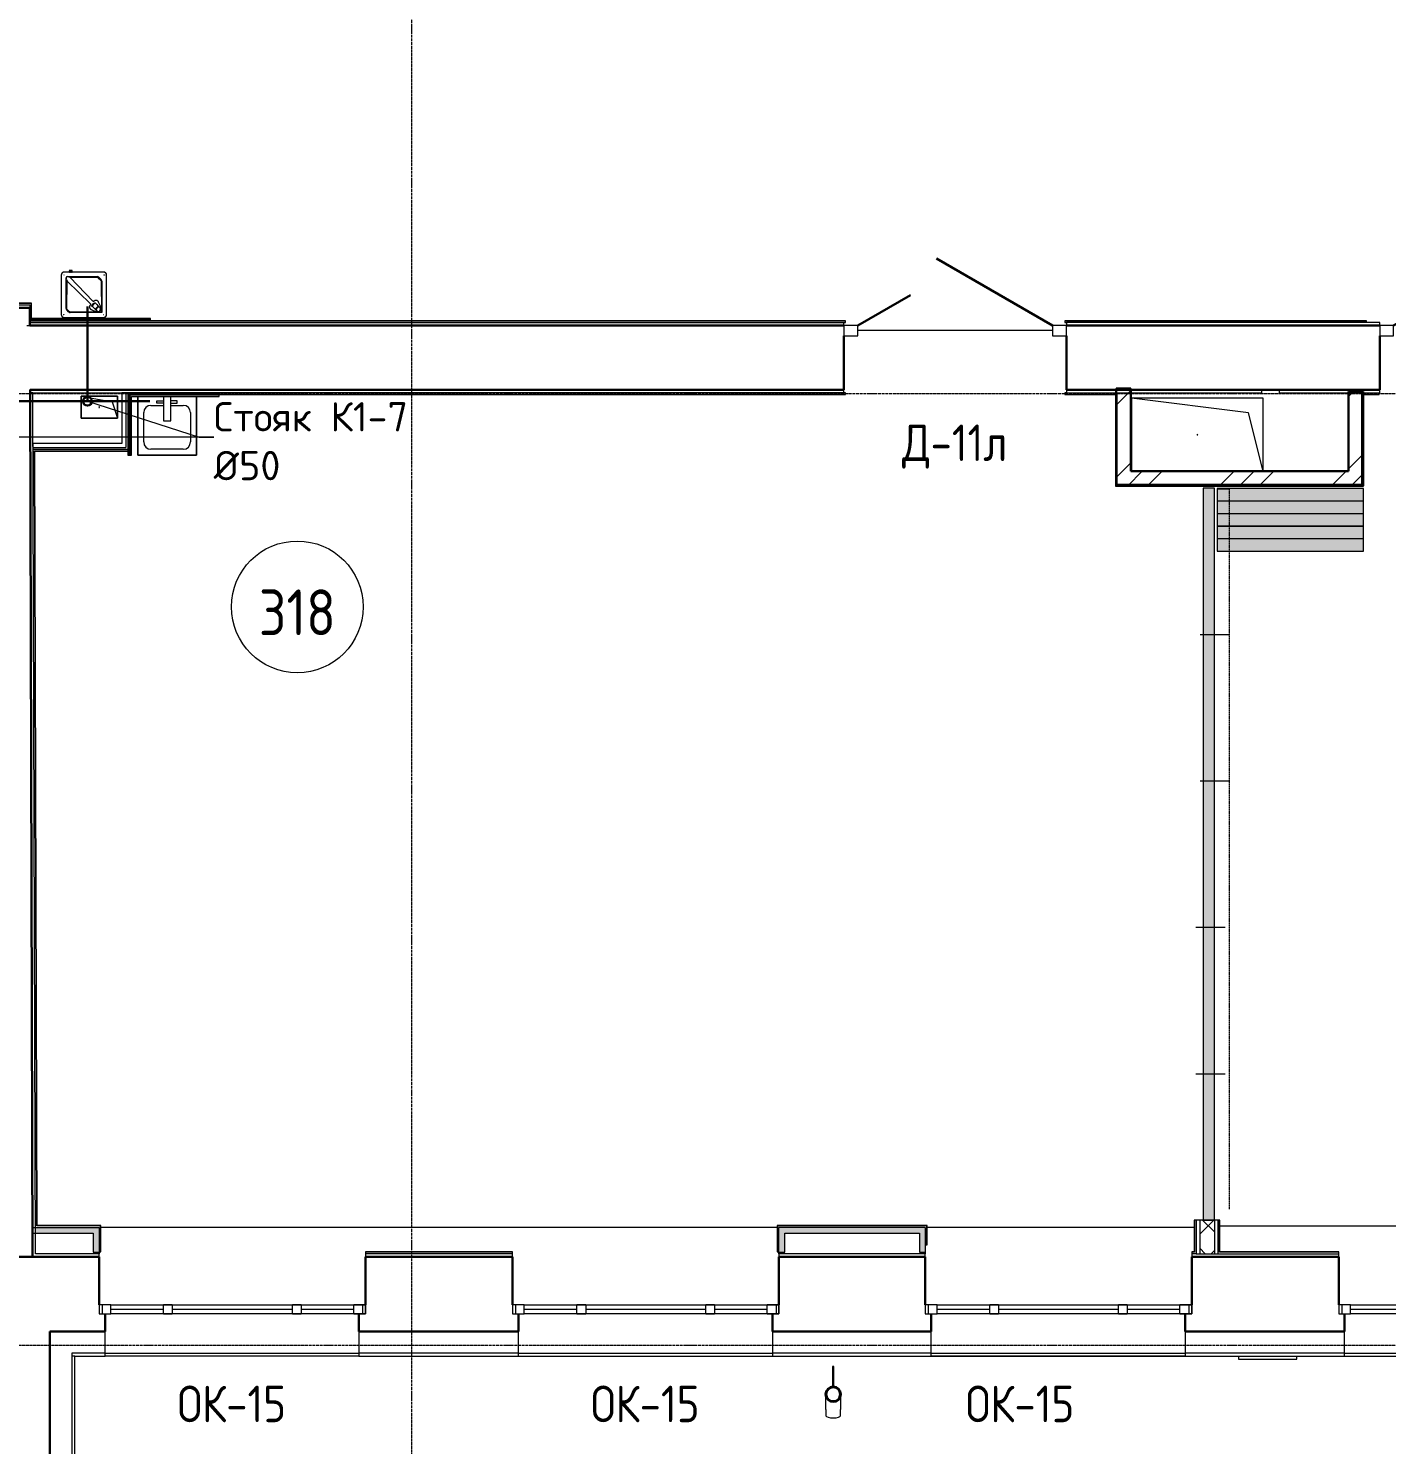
# Model space of a CAD drawing. Header units: millimetres. Extents: x -10178924 to 11692288, y -947381 to 58396.
# Drawn here: x 7530 to 16811, y -273865 to -264191 of the extents above; entities that cross this region are included whole.
import ezdxf
from ezdxf import colors
from ezdxf.entities.mleader import LeaderData, LeaderLine
from ezdxf.math import Vec2, Vec3

# ---------------------------------------------------------------- set-up
doc = ezdxf.new("R2010")
doc.units = ezdxf.units.MM
doc.linetypes.add('ADSK_Линия сетки', pattern=[25, 20, -2.5, 0, -2.5])
doc.linetypes.add('ADSK_Осевая', pattern=[14, 10, -2, 0, -2])
for name, color, linetype, lineweight in [('!К1', 32, 'Continuous', 30), ('_ Окна', 7, 'Continuous', 9), ('Аннотация', 7, 'Continuous', 18), ('Выноски ВК', 7, 'Continuous', 0), ('Двери', 7, 'Continuous', 9), ('Марки дверей', 7, 'Continuous', 20), ('Марки окон', 7, 'Continuous', 20), ('Обобщенные модели', 7, 'Continuous', 18), ('Окна', 7, 'Continuous', 9), ('Оси', 253, 'Continuous', 9), ('Перекрытие', 7, 'Continuous', 18), ('Сантехника', 7, 'Continuous', 18), ('Стены внутренние', 7, 'Continuous', 18), ('Стены наружные', 7, 'Continuous', 18), ('Стены несущие', 7, 'Continuous', 30), ('Стены отделка', 7, 'Continuous', 30), ('Стены штриховка', 7, 'Continuous', 9), ('Узлы', 7, 'Continuous', 18), ('ШТРИХОВКА', 252, 'Continuous', 15)]:
    doc.layers.add(name, color=color, linetype=linetype, lineweight=lineweight)
doc.layers.add('Линии', color=7, linetype='Continuous', lineweight=9, true_color=0x00a600)
doc.styles.add('GOST Common', font='GOST_Common.ttf', dxfattribs={"width": 0.9, "height": 350})
doc.styles.add('GOST Common_2', font='GOST_Common.ttf', dxfattribs={"width": 0.9, "height": 250})
doc.styles.add('PDF ISOCPEUR', font='isocpeur.ttf')
pattern_1 = [(45, (-4e-11, -184652.3), (-381.661, 381.661), []), (45, (134.94, -184652.3), (0, 763.322), []), (45, (-134.94, -184652.3), (0, 763.322), [])]

# ---------------------------------------------------------------- blocks, each defined once
blk = doc.blocks.new('Дверь-Alumark_двупольная с глухим окном_S70 - 1520х2200 алюм ост Д-11л-6129591-План 3-го этажа')
at = {"layer": 'Двери', "lineweight": 30}
for p, q in [((790, 220), (-2.4, 677.5)), ((-540, 220), (-180.6, 427.5))]:
    blk.add_line(p, q, dxfattribs=at)
at = {"layer": 'Двери'}
for p, q in [((-635, 220), (-635, 150)), ((-540, 220), (-635, 220)), ((-540, 150), (-540, 220)), ((790, 220), (790, 150)), ((885, 220), (790, 220)), ((885, 150), (885, 220)), ((-635, 150), (-540, 150)), ((790, 150), (885, 150))]:
    blk.add_line(p, q, dxfattribs=at)
blk = doc.blocks.new('GM_Отверстие прямоугольное _в плите_ - Отверстие-2577628-План 3-го этажа')
at = {"layer": 'Обобщенные модели'}
for p, q in [((-75, -125), (-75, 125)), ((-75, 125), (75, 125)), ((75, 125), (-75, 125)), ((-75, 125), (-75, -125)), ((-37.5, 87.5), (75, 125)), ((75, 125), (75, -125)), ((75, -125), (75, 125)), ((-75, -125), (-37.5, 87.5)), ((75, -125), (-75, -125)), ((-75, -125), (75, -125))]:
    blk.add_line(p, q, dxfattribs=at)
for start, end in [(360, 180), (180, 360), (60, 165), (300, 360), (195, 270)]:
    blk.add_arc((0, 0), 2.5, start, end, dxfattribs=at)
blk = doc.blocks.new('окно трехпол с фрамугой - 1800 и 1820х2300_h___нов_ ок15-V12-План 3-го этажа')
at = {"layer": '_ Окна', "lineweight": 18}
for p, q in [((-910, 75), (-910, 135)), ((-910, 135), (-830, 135)), ((-830, 135), (-830, 75)), ((-470, 75), (-470, 135)), ((-470, 135), (-410, 135)), ((-410, 135), (-410, 75)), ((410, 75), (410, 135)), ((410, 135), (470, 135)), ((470, 135), (470, 75)), ((830, 135), (830, 75)), ((910, 135), (830, 135)), ((910, 75), (910, 135)), ((-830, 75), (-910, 75)), ((-410, 75), (-470, 75)), ((470, 75), (410, 75)), ((830, 75), (910, 75))]:
    blk.add_line(p, q, dxfattribs=at)
at = {"layer": '_ Окна'}
for p, q in [((-890, 75), (-890, 135)), ((-830, 105), (-470, 105)), ((-410, 105), (410, 105)), ((470, 105), (830, 105)), ((890, 75), (890, 135))]:
    blk.add_line(p, q, dxfattribs=at)
at = {"layer": 'Окна'}
for p, q in [((-910, 135), (-910, 75)), ((-830, 135), (-910, 135)), ((-830, 135), (-470, 135)), ((-410, 135), (-470, 135)), ((-410, 135), (410, 135)), ((470, 135), (410, 135)), ((470, 135), (830, 135)), ((910, 135), (830, 135)), ((910, 75), (910, 135)), ((-910, 75), (-830, 75)), ((-470, 75), (-830, 75)), ((-470, 75), (-410, 75)), ((410, 75), (-410, 75)), ((410, 75), (470, 75)), ((830, 75), (470, 75)), ((830, 75), (910, 75))]:
    blk.add_line(p, q, dxfattribs=at)
blk = doc.blocks.new('окно трехпол с фрамугой - 1800 и 1820х2300_h___нов_ ок15-V10-План 3-го этажа')
at = {"layer": '_ Окна', "lineweight": 18}
for p, q in [((-910, 75), (-910, 135)), ((-910, 135), (-830, 135)), ((-830, 135), (-830, 75)), ((-470, 75), (-470, 135)), ((-470, 135), (-410, 135)), ((-410, 135), (-410, 75)), ((410, 75), (410, 135)), ((410, 135), (470, 135)), ((470, 135), (470, 75)), ((830, 135), (830, 75)), ((910, 135), (830, 135)), ((910, 75), (910, 135)), ((-830, 75), (-910, 75)), ((-410, 75), (-470, 75)), ((470, 75), (410, 75)), ((830, 75), (910, 75))]:
    blk.add_line(p, q, dxfattribs=at)
at = {"layer": '_ Окна'}
for p, q in [((-890, 75), (-890, 135)), ((-830, 105), (-470, 105)), ((-410, 105), (410, 105)), ((470, 105), (830, 105)), ((890, 75), (890, 135))]:
    blk.add_line(p, q, dxfattribs=at)
at = {"layer": 'Окна'}
for p, q in [((-910, 135), (-910, 75)), ((-830, 135), (-910, 135)), ((-830, 135), (-470, 135)), ((-410, 135), (-470, 135)), ((-410, 135), (410, 135)), ((470, 135), (410, 135)), ((470, 135), (830, 135)), ((910, 135), (830, 135)), ((910, 75), (910, 135)), ((-910, 75), (-830, 75)), ((-470, 75), (-830, 75)), ((-470, 75), (-410, 75)), ((410, 75), (-410, 75)), ((410, 75), (470, 75)), ((830, 75), (470, 75)), ((830, 75), (910, 75))]:
    blk.add_line(p, q, dxfattribs=at)
blk = doc.blocks.new('окно трехпол с фрамугой - 1800 и 1820х2300_h___нов_ ок15-V13-План 3-го этажа')
at = {"layer": '_ Окна', "lineweight": 18}
for p, q in [((-910, 75), (-910, 135)), ((-910, 135), (-830, 135)), ((-830, 135), (-830, 75)), ((-470, 75), (-470, 135)), ((-470, 135), (-410, 135)), ((-410, 135), (-410, 75)), ((410, 75), (410, 135)), ((410, 135), (470, 135)), ((470, 135), (470, 75)), ((830, 135), (830, 75)), ((910, 135), (830, 135)), ((910, 75), (910, 135)), ((-830, 75), (-910, 75)), ((-410, 75), (-470, 75)), ((470, 75), (410, 75)), ((830, 75), (910, 75))]:
    blk.add_line(p, q, dxfattribs=at)
at = {"layer": '_ Окна'}
for p, q in [((-890, 75), (-890, 135)), ((-830, 105), (-470, 105)), ((-410, 105), (410, 105)), ((470, 105), (830, 105)), ((890, 75), (890, 135))]:
    blk.add_line(p, q, dxfattribs=at)
at = {"layer": 'Окна'}
for p, q in [((-910, 135), (-910, 75)), ((-830, 135), (-910, 135)), ((-830, 135), (-470, 135)), ((-410, 135), (-470, 135)), ((-410, 135), (410, 135)), ((470, 135), (410, 135)), ((470, 135), (830, 135)), ((910, 135), (830, 135)), ((910, 75), (910, 135)), ((-910, 75), (-830, 75)), ((-470, 75), (-830, 75)), ((-470, 75), (-410, 75)), ((410, 75), (-410, 75)), ((410, 75), (470, 75)), ((830, 75), (470, 75)), ((830, 75), (910, 75))]:
    blk.add_line(p, q, dxfattribs=at)
blk = doc.blocks.new('Водосток - Тип 1 _карниз больше 490мм_-V22-План 3-го этажа')
at = {"layer": 'Обобщенные модели'}
for p, q in [((75, 306.2), (75, 263.6)), ((175, 263.6), (175, 306.2)), ((120, 109.1), (120, -30)), ((130, -30), (130, 109.1)), ((120, -30), (130, -30))]:
    blk.add_line(p, q, dxfattribs=at)
at = {"layer": 'Обобщенные модели', "flags": 128}
for points in [[(75, 173), (75, 174.3), (75, 177), (75, 179.8), (75, 182.9), (75, 186.2), (75, 189.7), (75, 193.4), (75, 197.2), (75, 201.3), (75, 205.5), (75, 209.9), (75, 214.4), (75, 219.1), (75, 224), (75, 229), (75, 234.1), (75, 239.3), (75, 244.6), (75, 250.1), (75, 255.6), (75, 261.3), (75, 263.6)], [(175, 263.6), (175, 258), (175, 252.4), (175, 246.9), (175, 241.5), (175, 236.2), (175, 231.1), (175, 226), (175, 221.1), (175, 216.4), (175, 211.8), (175, 207.3), (175, 203), (175, 198.9), (175, 194.9), (175, 191.2), (175, 187.6), (175, 184.3), (175, 181.1), (175, 178.1), (175, 175.4), (175, 173)]]:
    blk.add_lwpolyline(points, dxfattribs=at)
at = {"layer": 'Обобщенные модели'}
for start, end in [(90, 270), (270, 90)]:
    blk.add_arc((125, 160), 52, start, end, dxfattribs=at)
at = {"layer": 'Обобщенные модели', "lineweight": 40}
for start, end in [(90, 270), (270, 90)]:
    blk.add_arc((125, 160), 50, start, end, dxfattribs=at)
at = {"layer": 'Обобщенные модели'}
for start_param, end_param in [(4.712389, 6.283185), (3.141593, 4.712389)]:
    blk.add_ellipse((125, 306.2), major_axis=(-50, 0), ratio=0.309017, start_param=start_param, end_param=end_param, dxfattribs=at)
blk = doc.blocks.new('GM_Отверстие прямоугольное _в плите_ - Отверстие-3275681-План 3-го этажа')
at = {"layer": 'Обобщенные модели'}
for p, q in [((-450, 249.6), (-450, -250)), ((-450, 249.6), (-450, -250)), ((-449.9, 249.6), (-350, -150)), ((450, -250), (450, 249.6)), ((450, -250), (450, 249.6)), ((-350, -150), (450, -250)), ((-450, -250), (450, -250)), ((-450, -250), (450, -250))]:
    blk.add_line(p, q, dxfattribs=at)
for start, end in [(0, 180), (180, 360), (240, 0), (0, 105), (195, 210)]:
    blk.add_arc((0, 0), 2.5, start, end, dxfattribs=at)
blk = doc.blocks.new('SND_2D_Раковина - 400х400-V29-План 3-го этажа')
at = {"layer": 'Сантехника'}
for p, q in [((-200, 179.4), (-200, -220)), ((-200, -220), (-200, 179.4)), ((-110, 120), (-25, 120)), ((-70, 150), (-25, 150)), ((-70, 135), (-70, 150)), ((-25, 135), (-70, 135)), ((-25, 179.4), (-25, 15)), ((25, 15), (25, 179.4)), ((70, 150), (25, 150)), ((25, 135), (70, 135)), ((25, 120), (110, 120)), ((70, 135), (70, 150)), ((200, -220), (200, 179.4)), ((200, 179.4), (200, -220)), ((-160, -130), (-160, 70)), ((-25, 15), (25, 15)), ((160, 70), (160, -130)), ((110, -180), (-110, -180)), ((-200, -220), (200, -220)), ((200, -220), (-200, -220))]:
    blk.add_line(p, q, dxfattribs=at)
for centre, start, end in [((-110, 70), 90, 180), ((110, 70), 0, 90), ((-110, -130), 180, 270), ((110, -130), 270, 0)]:
    blk.add_arc(centre, 50, start, end, dxfattribs=at)
blk = doc.blocks.new('Reece_Tap_Wolfen_Drinking-Fountain - 10 L_Stainless Steel-7189108-План 3-го этажа')
at = {"layer": 'Сантехника'}
for p, q in [((-155, 134), (-155, -134)), ((-136.4, 137), (-134.5, 137)), ((134, 155), (-134, 155)), ((-121.6, -93.8), (-121.6, 115.8)), ((-120.4, 115.8), (-120.4, 107.8)), ((-120, 104.7), (-115.4, 92.8)), ((-113.4, 124), (91.4, 124)), ((-109.7, 122.8), (-113.4, 122.8)), ((-113.2, 124), (-112, 122.8)), ((-112, 122.8), (-113.2, 124)), ((-94.5, 117.7), (-106.7, 122.4)), ((-100, 155), (-101.5, 155)), ((-100.2, 155), (-98.9, 155)), ((-93.3, 155), (-96, 155)), ((-94.5, 117.7), (91.4, 119.4)), ((61.9, -43.6), (-94.5, 117.7)), ((-92.7, 155), (-88.3, 155)), ((-92.7, 155), (-88.3, 155)), ((-85, 155), (-87.8, 155)), ((-82.1, 155), (-80.8, 155)), ((-79.5, 155), (-81, 155)), ((98.1, 116.7), (114.5, 100.7)), ((101.3, 119.9), (117.5, 103.7)), ((137, 134.5), (137, 136.4)), ((137.9, 137), (139.5, 137)), ((139.7, 136.4), (139.7, 135.2)), ((155, -134), (155, 134)), ((-117.4, -93.8), (-115.4, 92.8)), ((-115.4, 92.8), (43.9, -61.7)), ((117.5, 93.8), (119.7, -119.7)), ((121.6, 93.8), (121.6, -121.6)), ((54.4, -76.4), (57.4, -79.4)), ((57.6, -79.2), (54.5, -76.5)), ((74.7, -95.9), (66.8, -88)), ((76.2, -97.4), (74.7, -95.9)), ((79.4, -57.4), (76.4, -54.4)), ((76.5, -54.5), (79.2, -57.6)), ((85.6, -110.3), (81.3, -94.8)), ((81.6, -93.9), (93, -81.9)), ((82.5, -96), (86.7, -111.5)), ((94.2, -83), (82.7, -95)), ((87.1, -65.9), (90.4, -69.2)), ((88, -66.8), (95.9, -74.7)), ((94, -81.6), (109.8, -85)), ((110.9, -86.2), (95.1, -82.7)), ((95.9, -74.7), (97.4, -76.2)), ((97.4, -76.2), (106.1, -84.9)), ((115.6, -83.3), (100.6, -49.9)), ((111.4, -86.4), (110.2, -85.3)), ((115.8, -102.3), (111.6, -86.8)), ((-139.7, -135.2), (-139.7, -136.4)), ((-137.9, -137), (-139.5, -137)), ((-137, -134.5), (-137, -136.4)), ((-134, -155), (134, -155)), ((-103.7, -117.5), (-117.5, -103.7)), ((-100.9, -114.8), (-114.6, -100.8)), ((119.7, -119.7), (-93.8, -117.8)), ((121.6, -121.6), (-93.8, -121.6)), ((49.9, -100.5), (83.3, -115.5)), ((85.4, -106.6), (76.2, -97.4)), ((85.8, -110.7), (86.9, -111.9)), ((87.4, -112.1), (103.2, -115.6)), ((104.1, -115.3), (115.6, -103.3)), ((119.7, -119.7), (121.6, -121.6)), ((136.4, -137), (134.5, -137))]:
    blk.add_line(p, q, dxfattribs=at)
at = {"layer": 'Сантехника', "lineweight": 9}
for p, q in [((-100.2, 165.1), (-99.6, 164.5)), ((-90.5, 165.1), (-100.2, 165.1)), ((-99.6, 164.5), (-100.2, 163.9)), ((-100.2, 163.9), (-99.6, 163.3)), ((-90.5, 163.9), (-100.2, 163.9)), ((-99.6, 163.3), (-100.2, 162.7)), ((-100.2, 162.7), (-99.6, 162.1)), ((-90.5, 162.7), (-100.2, 162.7)), ((-99.6, 162.1), (-100.2, 161.5)), ((-100.2, 161.5), (-99.6, 160.9)), ((-90.5, 161.5), (-100.2, 161.5)), ((-99.6, 160.9), (-100.2, 160.3)), ((-100.2, 160.3), (-99.6, 159.7)), ((-90.5, 160.3), (-100.2, 160.3)), ((-99.6, 159.7), (-100.2, 159.1)), ((-100.2, 159.1), (-99.6, 158.5)), ((-90.5, 159.1), (-100.2, 159.1)), ((-99.6, 158.5), (-100.2, 157.9)), ((-100.2, 157.9), (-99.6, 157.3)), ((-90.5, 157.9), (-100.2, 157.9)), ((-99.6, 157.3), (-100.2, 156.7)), ((-100.2, 156.7), (-99.6, 156.1)), ((-90.5, 156.7), (-100.2, 156.7)), ((-99.6, 156.1), (-100.2, 155.5)), ((-100.2, 155.5), (-99.6, 154.9)), ((-90.5, 155.5), (-100.2, 155.5)), ((-90.5, 164.5), (-99.6, 164.5)), ((-90.5, 163.3), (-99.6, 163.3)), ((-90.5, 162.1), (-99.6, 162.1)), ((-90.5, 160.9), (-99.6, 160.9)), ((-90.5, 159.7), (-99.6, 159.7)), ((-90.5, 158.5), (-99.6, 158.5)), ((-90.5, 157.3), (-99.6, 157.3)), ((-90.5, 156.1), (-99.6, 156.1)), ((-98, 165.1), (-90.5, 165.1)), ((-90.5, 165.1), (-83, 165.1)), ((-80.8, 165.1), (-90.5, 165.1)), ((-81.4, 164.5), (-90.5, 164.5)), ((-80.8, 163.9), (-90.5, 163.9)), ((-81.4, 163.3), (-90.5, 163.3)), ((-80.8, 162.7), (-90.5, 162.7)), ((-81.4, 162.1), (-90.5, 162.1)), ((-80.8, 161.5), (-90.5, 161.5)), ((-81.4, 160.9), (-90.5, 160.9)), ((-80.8, 160.3), (-90.5, 160.3)), ((-81.4, 159.7), (-90.5, 159.7)), ((-80.8, 159.1), (-90.5, 159.1)), ((-81.4, 158.5), (-90.5, 158.5)), ((-80.8, 157.9), (-90.5, 157.9)), ((-81.4, 157.3), (-90.5, 157.3)), ((-80.8, 156.7), (-90.5, 156.7)), ((-81.4, 156.1), (-90.5, 156.1)), ((-80.8, 155.5), (-90.5, 155.5)), ((-81.4, 164.5), (-80.8, 165.1)), ((-80.8, 163.9), (-81.4, 164.5)), ((-81.4, 163.3), (-80.8, 163.9)), ((-80.8, 162.7), (-81.4, 163.3)), ((-81.4, 162.1), (-80.8, 162.7)), ((-80.8, 161.5), (-81.4, 162.1)), ((-81.4, 160.9), (-80.8, 161.5)), ((-80.8, 160.3), (-81.4, 160.9)), ((-81.4, 159.7), (-80.8, 160.3)), ((-80.8, 159.1), (-81.4, 159.7)), ((-81.4, 158.5), (-80.8, 159.1)), ((-80.8, 157.9), (-81.4, 158.5)), ((-81.4, 157.3), (-80.8, 157.9)), ((-80.8, 156.7), (-81.4, 157.3)), ((-81.4, 156.1), (-80.8, 156.7)), ((-80.8, 155.5), (-81.4, 156.1)), ((-81.4, 154.9), (-80.8, 155.5))]:
    blk.add_line(p, q, dxfattribs=at)
at = {"layer": 'Сантехника', "flags": 128}
for points in [[(-134, 155), (-134.8, 155), (-135.7, 154.9), (-136.5, 154.8), (-137.3, 154.7), (-138.2, 154.6), (-139, 154.4), (-139.8, 154.2), (-140.6, 153.9), (-141.4, 153.7), (-142.2, 153.3), (-142.9, 153), (-143.7, 152.6), (-144.4, 152.2), (-145.2, 151.8), (-145.9, 151.3), (-146.5, 150.8), (-147.2, 150.3), (-147.8, 149.8), (-148.5, 149.2), (-149.1, 148.6), (-149.6, 148), (-150.2, 147.4), (-150.7, 146.7), (-151.2, 146), (-151.7, 145.3), (-152.1, 144.6), (-152.5, 143.9), (-152.9, 143.1), (-153.3, 142.4), (-153.6, 141.6), (-153.9, 140.8), (-154.1, 140), (-154.3, 139.2), (-154.5, 138.4), (-154.7, 137.6), (-154.8, 136.7), (-154.9, 135.9), (-155, 135.1), (-155, 134.2), (-155, 134)], [(-120.4, 107.8), (-120.4, 107.2), (-120.4, 106.6), (-120.3, 106), (-120.2, 105.5), (-120.1, 105.1), (-120, 104.7)], [(-106.7, 122.4), (-107, 122.5), (-107.5, 122.6), (-108, 122.7), (-108.6, 122.8), (-109.1, 122.8), (-109.7, 122.8)], [(155, 134), (155, 134.8), (154.9, 135.7), (154.8, 136.5), (154.7, 137.3), (154.6, 138.2), (154.4, 139), (154.2, 139.8), (153.9, 140.6), (153.7, 141.4), (153.3, 142.2), (153, 142.9), (152.6, 143.7), (152.2, 144.4), (151.8, 145.2), (151.3, 145.9), (150.8, 146.5), (150.3, 147.2), (149.8, 147.8), (149.2, 148.5), (148.6, 149.1), (148, 149.6), (147.4, 150.2), (146.7, 150.7), (146, 151.2), (145.3, 151.7), (144.6, 152.1), (143.9, 152.5), (143.1, 152.9), (142.4, 153.3), (141.6, 153.6), (140.8, 153.9), (140, 154.1), (139.2, 154.3), (138.4, 154.5), (137.6, 154.7), (136.7, 154.8), (135.9, 154.9), (135.1, 155), (134.2, 155), (134, 155)], [(54.5, -76.5), (54.2, -76.1), (54, -75.7), (54, -75.1), (54.1, -74.5), (54.4, -73.9)], [(54.4, -73.9), (58, -68), (62.6, -62.6), (68, -58), (73.9, -54.4)], [(73.9, -54.4), (74.5, -54.1), (75.1, -54), (75.7, -54), (76.1, -54.2), (76.5, -54.5)], [(-155, -134), (-155, -134.8), (-154.9, -135.7), (-154.8, -136.5), (-154.7, -137.3), (-154.6, -138.2), (-154.4, -139), (-154.2, -139.8), (-153.9, -140.6), (-153.7, -141.4), (-153.3, -142.2), (-153, -142.9), (-152.6, -143.7), (-152.2, -144.4), (-151.8, -145.2), (-151.3, -145.9), (-150.8, -146.5), (-150.3, -147.2), (-149.8, -147.8), (-149.2, -148.5), (-148.6, -149.1), (-148, -149.6), (-147.4, -150.2), (-146.7, -150.7), (-146, -151.2), (-145.3, -151.7), (-144.6, -152.1), (-143.9, -152.5), (-143.1, -152.9), (-142.4, -153.3), (-141.6, -153.6), (-140.8, -153.9), (-140, -154.1), (-139.2, -154.3), (-138.4, -154.5), (-137.6, -154.7), (-136.7, -154.8), (-135.9, -154.9), (-135.1, -155), (-134.2, -155), (-134, -155)], [(134, -155), (134.8, -155), (135.7, -154.9), (136.5, -154.8), (137.3, -154.7), (138.2, -154.6), (139, -154.4), (139.8, -154.2), (140.6, -153.9), (141.4, -153.7), (142.2, -153.3), (142.9, -153), (143.7, -152.6), (144.4, -152.2), (145.2, -151.8), (145.9, -151.3), (146.5, -150.8), (147.2, -150.3), (147.8, -149.8), (148.5, -149.2), (149.1, -148.6), (149.6, -148), (150.2, -147.4), (150.7, -146.7), (151.2, -146), (151.7, -145.3), (152.1, -144.6), (152.5, -143.9), (152.9, -143.1), (153.3, -142.4), (153.6, -141.6), (153.9, -140.8), (154.1, -140), (154.3, -139.2), (154.5, -138.4), (154.7, -137.6), (154.8, -136.7), (154.9, -135.9), (155, -135.1), (155, -134.2), (155, -134)]]:
    blk.add_lwpolyline(points, dxfattribs=at)
at = {"layer": 'Сантехника'}
for centre, radius, start, end in [((-134, 134), 21, 140.28399, 180), ((-134, 134), 21, 113.6771, 135.81499), ((-137, 139.5), 13, 122.03461, 132.06008), ((-134, 134), 21, 102.50393, 111.37371), ((-134, 134), 21, 90, 97.61716), ((-113.4, 115.8), 8.25, 90, 180), ((-113.4, 115.8), 7.05, 90, 180), ((91.4, 110), 14, 45, 90), ((107.6, 93.8), 14, 0, 45), ((134, 134), 21, 50.28399, 90), ((134, 134), 21, 23.6771, 45.81499), ((134, 134), 21, 12.50393, 21.37371), ((134, 134), 21, 360, 7.61716), ((-107.6, -93.8), 14, 180, 225), ((-134, -134), 21, 180, 187.61716), ((-134, -134), 21, 192.50393, 201.37371), ((-134, -134), 21, 203.6771, 225.81499), ((-134, -134), 21, 232.28586, 270), ((-93.8, -107.6), 14, 225, 270), ((134, -134), 21, 270, 277.61716), ((134, -134), 21, 282.50393, 291.37371), ((134, -134), 21, 293.6771, 315.81499), ((137, -139.5), 13, 302.03461, 312.06008), ((134, -134), 21, 320.28399, 360)]:
    blk.add_arc(centre, radius, start, end, dxfattribs=at)
for centre, major_axis, ratio, start_param, end_param in [((59.5, -77.3), (2.12, 2.12), 0.669131, 2.016204, 3.199065), ((80.8, -80.8), (22.7, 22.7), 0.669131, 1.125389, 2.016204), ((-164.2, -318.9), (230.9, 230.9), 0.669131, 0, 0.057472), ((77.3, -59.5), (2.12, 2.12), 0.669131, 6.225713, 7.408574), ((318.9, 164.2), (230.9, 230.9), 0.669131, 3.08412, 3.141593), ((82.3, -94.5), (0.707, 0.707), 0.951057, 1.595877, 2.643074), ((83.4, -95.7), (0.707, 0.707), 0.951057, 1.595877, 2.643074), ((99.1, -99.1), (10.9, 10.9), 0.951057, 1.570796, 4.712389), ((99.1, -99.1), (10.9, 10.9), 0.951057, 4.712389, 7.853982), ((93.7, -82.5), (0.707, 0.707), 0.951057, 0.548679, 1.595877), ((94.9, -83.7), (0.707, 0.707), 0.951057, 0.548679, 1.595877), ((110.7, -87.1), (0.707, 0.707), 0.951057, 5.784667, 6.831864), ((87.6, -111.2), (0.691, 0.691), 0.951057, 2.643074, 3.690272), ((103.4, -114.6), (0.707, 0.707), 0.951057, 3.690272, 4.737469), ((114.9, -102.6), (0.707, 0.707), 0.951057, 4.737469, 5.784667)]:
    blk.add_ellipse(centre, major_axis=major_axis, ratio=ratio, start_param=start_param, end_param=end_param, dxfattribs=at)
for points in [[(91.4, 119.4), (92.3, 119.4), (93.9, 119.2), (96.2, 118.2), (97.5, 117.3), (98.1, 116.7)], [(114.5, 100.7), (115.1, 100.1), (116.2, 98.7), (117.2, 96.3), (117.5, 94.7), (117.5, 93.8)], [(-114.6, -100.8), (-115.2, -100.1), (-116.2, -98.8), (-117.2, -96.3), (-117.4, -94.7), (-117.4, -93.8)], [(44, -68.4), (42.8, -69.6), (40.9, -72.1), (38.9, -76.5), (38.1, -81.3), (38.4, -86.1), (39.8, -90.7), (42.3, -94.8), (45.8, -98.2), (48.5, -99.9), (49.9, -100.5)], [(71.7, -41.3), (70.6, -42), (69.6, -42.8), (68.6, -43.7)], [(100.6, -49.9), (99.9, -48.4), (98.3, -45.7), (94.9, -42.3), (90.8, -39.8), (86.2, -38.3), (81.4, -38), (76.7, -38.8), (73.8, -40.1), (72.4, -40.9)], [(-93.8, -117.8), (-94.7, -117.8), (-96.4, -117.6), (-98.9, -116.5), (-100.3, -115.4), (-100.9, -114.8)]]:
    blk.add_open_spline(points, degree=3, dxfattribs=at)
for points, knots in [([(43.9, -61.7), (44.5, -62.3), (45.1, -63.4), (45.4, -65.1), (45.2, -66.7), (44.5, -67.8), (44, -68.4)], [-1, -1, -1, -1, -0.666667, -0.5, -0.333333, 0, 0, 0, 0]), ([(68.6, -43.7), (68, -44.3), (66.9, -44.9), (65.2, -45.1), (63.6, -44.9), (62.5, -44.2), (61.9, -43.6)], [-1, -1, -1, -1, -0.666667, -0.5, -0.333333, 0, 0, 0, 0]), ([(116, -102.4), (116.2, -101.8), (117.1, -99.3), (117.9, -94.8), (117.6, -88.9), (116.4, -85.1), (115.6, -83.3)], [-0.3326134, -0.3326134, -0.3326134, -0.3326134, -0.3, -0.2, -0.1, 0, 0, 0, 0]), ([(83.3, -115.5), (85.2, -116.4), (88.9, -117.5), (95.7, -117.9), (100.4, -116.8), (103, -115.7)], [-1, -1, -1, -1, -0.9, -0.8, -0.6559474, -0.6559474, -0.6559474, -0.6559474]), ([(104.6, -114.9), (105.1, -114.7), (108.9, -112.5), (112.8, -108.7), (115, -104.4), (115.4, -103.7)], [-0.6261625, -0.6261625, -0.6261625, -0.6261625, -0.6, -0.4, -0.3568135, -0.3568135, -0.3568135, -0.3568135])]:
    blk.add_open_spline(points, degree=3, knots=knots, dxfattribs=at)
blk = doc.blocks.new('3 этаж')
at = {"layer": 'Стены внутренние', "lineweight": 9}
h = blk.add_hatch(dxfattribs=at)
h.set_pattern_fill('FP_1', color=256, style=0, pattern_type=2)
h.set_pattern_definition(pattern_1)
h.paths.add_polyline_path([(15064.2, -176889), (15064.2, -176334), (14964.2, -176334), (14964.2, -176889)])
h = blk.add_hatch(dxfattribs=at)
h.set_pattern_fill('FP_1', color=256, style=0, pattern_type=2)
h.set_pattern_definition(pattern_1)
h.paths.add_polyline_path([(16650, -176889), (16650, -176344), (16550, -176344), (16550, -176889)])
h = blk.add_hatch(dxfattribs=at)
h.set_pattern_fill('FP_1', color=256, style=0, pattern_type=2)
h.set_pattern_definition(pattern_1)
h.paths.add_polyline_path([(16098.7, -176989), (16650, -176989), (16650, -176889), (14964.2, -176889), (14964.2, -176985), (14970.2, -176979), (14974.2, -176979), (14964.2, -176989), (16077.3, -176989)])
at = {"layer": 'Стены внутренние'}
for points in [[(8014, -182094), (8014, -182054), (7577.5, -182054), (7578.1, -182094), (7974, -182094)], [(12699, -182224), (12699, -182054), (12659, -182054), (12659, -182224)], [(12699, -182094), (13659, -182094), (13659, -182054), (12699, -182054), (12699, -182076.9)], [(8014, -182224), (8014, -182094), (7974, -182094), (7974, -182224)], [(13659, -182224), (13659, -182094), (13619, -182094), (13619, -182224)]]:
    blk.add_hatch(color=256, dxfattribs=at).paths.add_polyline_path(points)
at = {"layer": 'Стены внутренние', "lineweight": 9}
h = blk.add_hatch(dxfattribs=at)
h.set_pattern_fill('FP_3', color=256, style=0, pattern_type=2)
h.set_pattern_definition([(45, (-4e-11, -184652.27), (-106.066, 106.066), []), (135, (-4e-11, -184652.27), (-106.066, -106.066), [])])
h.paths.add_polyline_path([(15534, -182234), (15634, -182234), (15634, -182004), (15534, -182004), (15534, -182076.9)])
at = {"layer": 'Узлы', "true_color": 0xffffff}
for points in [[(15634, -182004), (15634, -177004), (15558.4, -177004), (15558.4, -182004)], [(16652, -177091.4), (16654, -177091.4), (16654, -177007.4), (15654, -177007.4), (15654, -177091.4), (16650, -177091.4)], [(16550, -177177.4), (16654, -177177.4), (16654, -177093.4), (15654, -177093.4), (15654, -177177.4), (16098.7, -177177.4)], [(16550, -177263.4), (16654, -177263.4), (16654, -177179.4), (15654, -177179.4), (15654, -177263.4), (16098.7, -177263.4)], [(16550, -177349.4), (16654, -177349.4), (16654, -177265.4), (15654, -177265.4), (15654, -177349.4), (16098.7, -177349.4)], [(16550, -177435.4), (16654, -177435.4), (16654, -177351.4), (15654, -177351.4), (15654, -177435.4), (16098.7, -177435.4)]]:
    blk.add_hatch(color=7, dxfattribs=at).paths.add_polyline_path(points)
at = {"layer": 'Линии', "color": 7}
for p, q in [((15634, -177004), (15558.4, -177004)), ((15558.4, -177004), (15558.4, -182004)), ((15634, -182004), (15634, -177004)), ((16654, -177007.4), (15654, -177007.4)), ((15654, -177007.4), (15654, -177091.4)), ((15658.3, -177009.5), (15738.3, -177009.5)), ((16654, -177091.4), (16654, -177007.4)), ((15654, -177091.4), (16654, -177091.4)), ((16654, -177093.4), (15654, -177093.4)), ((15654, -177093.4), (15654, -177177.4)), ((16654, -177177.4), (16654, -177093.4)), ((15654, -177177.4), (16654, -177177.4)), ((16654, -177179.4), (15654, -177179.4)), ((15654, -177179.4), (15654, -177263.4)), ((16654, -177263.4), (16654, -177179.4)), ((15654, -177263.4), (16654, -177263.4)), ((16654, -177265.4), (15654, -177265.4)), ((15654, -177265.4), (15654, -177349.4)), ((16654, -177349.4), (16654, -177265.4)), ((15654, -177349.4), (16654, -177349.4)), ((16654, -177351.4), (15654, -177351.4)), ((15654, -177351.4), (15654, -177435.4)), ((16654, -177435.4), (16654, -177351.4)), ((15654, -177435.4), (16654, -177435.4)), ((15536.2, -178004), (15736.2, -178004)), ((15536.2, -179004), (15736.2, -179004)), ((15507.7, -180004), (15707.7, -180004)), ((15507.7, -181004), (15707.7, -181004)), ((15558.4, -182004), (15634, -182004))]:
    blk.add_line(p, q, dxfattribs=at)
at = {"layer": 'Линии', "color": 7, "linetype": 'ADSK_Осевая', "lineweight": 18}
blk.add_line((15736.2, -177009.5), (15736.2, -181929.5), dxfattribs=at)
blk.add_line((15736.2, -177009.5), (15736.2, -181929.5), dxfattribs=at)
at = {"layer": 'Линии', "color": 7}
blk.add_circle((9368, -177815.8), 450, dxfattribs=at)
at = {"layer": 'Оси', "linetype": 'ADSK_Линия сетки'}
for p, q in [((10149.6, -188334.9), (10149.6, -163554.3)), ((-10559.1, -176357.3), (56004.9, -176357.3)), ((-10559.1, -182857.3), (50648.1, -182857.3))]:
    blk.add_line(p, q, dxfattribs=at)
at = {"layer": 'Перекрытие'}
for p, q in [((13198, -175924.6), (14528, -175924.6)), ((12647.1, -182054), (8026, -182054)), ((15497, -182054), (13671, -182054)), ((18256.6, -182045.6), (15671, -182045.6)), ((8014, -182224), (8014, -182234)), ((12659, -182234), (12659, -182224)), ((13659, -182224), (13659, -182234))]:
    blk.add_line(p, q, dxfattribs=at)
at = {"layer": 'Стены наружные'}
for p, q in [((8054, -182914), (9789, -182914)), ((9789, -182934), (8054, -182934)), ((10879, -182914), (12614, -182914)), ((10879, -182934), (12614, -182934)), ((10879, -182934), (10879, -182935)), ((12603.1, -182935), (10879, -182935)), ((12603.1, -182935), (12603.1, -182934)), ((13664.1, -182934), (13664.1, -182935)), ((15434, -182935), (13664.1, -182935)), ((13699, -182914), (15434, -182914)), ((15434, -182934), (13699, -182934)), ((15434, -182934), (15434, -182935)), ((16524.1, -182914), (18259.1, -182914)), ((16524.1, -182934), (18259.1, -182934)), ((16529, -182934), (16529, -182935)), ((18283.1, -182935), (16529, -182935))]:
    blk.add_line(p, q, dxfattribs=at)
at = {"layer": 'Стены несущие'}
for p, q in [((7540.6, -175772.9), (7100.6, -175774)), ((7540.9, -175894), (7540.6, -175772.9)), ((7540.9, -175894), (9854, -175894)), ((9854, -175894), (13103, -175894)), ((13103, -176334), (13103, -175964)), ((14623, -175894), (16764, -175894)), ((14623, -175964), (14623, -176334)), ((16764, -176334), (16764, -175964)), ((8314, -176334), (7542.1, -176334)), ((7558.1, -182254.3), (7542.1, -176334)), ((13103, -176334), (8314, -176334)), ((16764, -176334), (14623, -176334)), ((15064.2, -176324.6), (14964.2, -176324.6)), ((14964.2, -176324.6), (14964.2, -176989)), ((15064.2, -176889), (15064.2, -176324.6)), ((16650, -176344), (16550, -176344)), ((16550, -176344), (16550, -176889)), ((16650, -176989), (16650, -176344)), ((16550, -176889), (15064.2, -176889)), ((14964.2, -176989), (16650, -176989)), ((8014, -182254), (7118.1, -182254)), ((7118.1, -182255.5), (7558.1, -182254.3)), ((8014, -182584), (8014, -182254)), ((9834, -182254), (9834, -182584)), ((10839, -182254), (9834, -182254)), ((10839, -182584), (10839, -182254)), ((12659, -182254), (12659, -182584)), ((13659, -182254), (12659, -182254)), ((13659, -182584), (13659, -182254)), ((15479, -182254), (15479, -182584)), ((16484.1, -182254), (15479, -182254)), ((16484.1, -182584), (16484.1, -182254)), ((8054, -182764), (8054, -182644)), ((9789, -182644), (9789, -182764)), ((10879, -182764), (10879, -182644)), ((12614, -182644), (12614, -182764)), ((13699, -182764), (13699, -182644)), ((15434, -182644), (15434, -182764)), ((16524.1, -182764), (16524.1, -182644)), ((7678.1, -184641.2), (7678.1, -182764)), ((8054, -182764), (7678.1, -182764)), ((9789, -182764), (10879, -182764)), ((13699, -182764), (12614, -182764)), ((16524.1, -182764), (15434, -182764))]:
    blk.add_line(p, q, dxfattribs=at)
at = {"layer": 'Стены отделка', "lineweight": 9}
for p, q in [((7550, -175742), (7070.5, -175742)), ((7540, -175754), (7080.5, -175754)), ((7540, -175754), (7540, -175894)), ((7552, -175846), (7552, -175744)), ((7540, -175874), (9854, -175874)), ((8365.2, -175846), (7552, -175846)), ((8365.2, -175862), (8365.2, -175846)), ((13113, -175862), (8365.2, -175862)), ((13103, -175894), (13103, -175874)), ((13103, -175874), (13113, -175874)), ((13113, -175874), (13113, -175862)), ((16674, -175862), (14613, -175862)), ((14613, -175862), (14613, -175874)), ((14613, -175874), (14623, -175874)), ((14623, -175874), (14623, -175894)), ((16674, -175874), (16674, -175862)), ((16764, -175874), (16674, -175874)), ((16764, -175894), (16764, -175874)), ((7520, -175894), (7540, -175894)), ((7542.1, -176334), (7540, -176334)), ((7540, -176334), (7540, -176354)), ((7540, -176354), (8835, -176354)), ((7540.6, -176354), (7558.1, -182252.9)), ((7560.6, -176354), (7540.6, -176354)), ((7578.1, -182234), (7560.6, -176354)), ((8170, -176354.6), (8170, -176699.6)), ((8835, -176354.6), (8170, -176354.6)), ((8210, -176354.6), (8210, -176779.6)), ((8835, -176354), (8835, -176354.6)), ((13103, -176354), (13103, -176334)), ((13113, -176354), (13103, -176354)), ((13113, -176366), (13113, -176354)), ((14623, -176354), (14613, -176354)), ((14613, -176354), (14613, -176366)), ((14623, -176334), (14623, -176354)), ((14970.2, -176354), (15957.3, -176354)), ((14970.2, -176979), (14970.2, -176354)), ((15957.3, -176354), (15957.3, -176334)), ((16077.3, -176334), (16077.3, -176354)), ((16077.3, -176354), (16764, -176354)), ((16640, -176354), (16640, -176979)), ((16760, -176366), (16760, -176354)), ((16764, -176354), (16764, -176334)), ((8235, -176779.6), (8235, -176379.6)), ((8235, -176379.6), (8835, -176379.6)), ((8835, -176366), (13113, -176366)), ((8835, -176379.6), (8835, -176366)), ((14613, -176366), (14958.2, -176366)), ((14958.2, -176366), (14958.2, -176989)), ((16652, -176366), (16760, -176366)), ((16652, -176989), (16652, -176366)), ((8170, -176699.6), (7561.1, -176699.6)), ((7561.1, -176699.6), (7561.1, -176739.6)), ((8210, -176739.6), (7561.1, -176739.6)), ((7573.8, -176751.6), (8210, -176751.6)), ((7589.5, -182042), (7573.8, -176751.6)), ((8210, -176779.6), (8235, -176779.6)), ((14960.2, -176991), (16650, -176991)), ((16640, -176979), (14970.2, -176979)), ((7557.6, -182054), (8014, -182054)), ((8024, -182042), (7589.5, -182042)), ((8014, -182054), (8014, -182224)), ((8026, -182222), (8026, -182044)), ((12647, -182044), (12647, -182222)), ((13669, -182042), (12649, -182042)), ((13659, -182054), (12659, -182054)), ((12659, -182224), (12659, -182054)), ((13659, -182054), (13659, -182224)), ((13671, -182174), (13671, -182044)), ((15671, -182004), (15497, -182004)), ((15497, -182004), (15497, -182222)), ((15509, -182004), (15509, -182234)), ((15659, -182234), (15659, -182004)), ((15671, -182222), (15671, -182004)), ((7557.7, -182094), (7974, -182094)), ((7974, -182094), (7974, -182224)), ((12699, -182094), (13619, -182094)), ((12699, -182224), (12699, -182094)), ((13619, -182094), (13619, -182224)), ((7558.1, -182252.9), (7578.1, -182252.8)), ((8014, -182234), (7578.1, -182234)), ((7578.1, -182252.8), (7578.1, -182254)), ((7974, -182224), (8014, -182224)), ((8014, -182222), (8026, -182222)), ((8014, -182254), (8014, -182234)), ((9834, -182222), (9834, -182254)), ((10839, -182222), (9834, -182222)), ((10839, -182254), (10839, -182222)), ((12647, -182222), (12659, -182222)), ((12659, -182224), (12699, -182224)), ((13659, -182234), (12659, -182234)), ((12659, -182234), (12659, -182254)), ((13619, -182224), (13659, -182224)), ((13659, -182174), (13671, -182174)), ((13659, -182254), (13659, -182234)), ((15479, -182222), (15479, -182254)), ((15497, -182222), (15479, -182222)), ((15509, -182234), (15669, -182234)), ((16484.1, -182222), (15671, -182222)), ((16484.1, -182254), (16484.1, -182222)), ((8054, -182934), (8054, -182764)), ((9789, -182764), (9789, -182934)), ((10879, -182934), (10879, -182764)), ((12614, -182764), (12614, -182934)), ((13699, -182934), (13699, -182764)), ((15434, -182764), (15434, -182934)), ((16524.1, -182934), (16524.1, -182764)), ((8054, -182914), (7828.1, -182914)), ((7828.1, -182914), (7828.1, -184791.2)), ((7848.1, -182934), (8054, -182934)), ((7848.1, -184811.2), (7848.1, -182934)), ((10879, -182914), (9789, -182914)), ((9789, -182934), (10879, -182934)), ((13699, -182914), (12614, -182914)), ((12614, -182934), (13699, -182934)), ((16524.1, -182914), (15434, -182914)), ((15434, -182934), (16524.1, -182934)), ((15798.2, -182934), (15798.2, -182954)), ((16198.2, -182954), (16198.2, -182934)), ((15798.2, -182954), (16198.2, -182954))]:
    blk.add_line(p, q, dxfattribs=at)
at = {"layer": 'Стены штриховка'}
for p, q in [((7552, -175744), (7068.5, -175744)), ((7552, -175742), (7550, -175742)), ((7550, -175864), (7550, -175742)), ((7552, -175744), (7552, -175742)), ((8365.2, -175855), (7550, -175855)), ((13113, -175864), (7550, -175864)), ((7552, -175846), (7552, -175855)), ((8365.2, -175862), (8365.2, -175864)), ((9854, -175874), (13103, -175874)), ((16674, -175864), (14613, -175864)), ((16674, -175874), (14623, -175874)), ((8197, -176354.6), (8197, -176726.6)), ((13103, -176354), (8835, -176354)), ((14623, -176354), (14970.2, -176354)), ((8220, -176779.6), (8220, -176364.6)), ((8835, -176364.6), (8220, -176364.6)), ((8226, -176779.6), (8226, -176370.6)), ((8835, -176370.6), (8226, -176370.6)), ((8835, -176364), (13113, -176364)), ((8835, -176364), (8835, -176366)), ((14613, -176364), (14960.2, -176364)), ((14960.2, -176364), (14960.2, -176991)), ((16650, -176364), (16760, -176364)), ((7561.1, -176726.6), (8197, -176726.6)), ((7571.8, -176749.6), (8210, -176749.6)), ((7587.5, -182044), (7571.8, -176749.6)), ((14958.2, -176989), (16652, -176989)), ((14958.2, -176989), (14958.2, -176991)), ((14958.2, -176991), (14960.2, -176991)), ((16650, -176991), (16650, -176989)), ((16650, -176991), (16652, -176991)), ((16652, -176991), (16652, -176989)), ((8026, -182044), (7587.5, -182044)), ((8024, -182222), (8024, -182042)), ((8026, -182042), (8024, -182042)), ((8026, -182044), (8026, -182042)), ((12649, -182042), (12647, -182042)), ((12647, -182042), (12647, -182044)), ((13671, -182044), (12647, -182044)), ((12649, -182042), (12649, -182222)), ((13669, -182174), (13669, -182042)), ((13671, -182042), (13669, -182042)), ((13671, -182044), (13671, -182042)), ((15499, -182004), (15499, -182224)), ((15534, -182004), (15534, -182234)), ((15634, -182004), (15634, -182234)), ((15669, -182224), (15669, -182004)), ((10839, -182224), (9834, -182224)), ((10839, -182234), (9834, -182234)), ((15499, -182224), (15479, -182224)), ((15509, -182234), (15479, -182234)), ((16484.1, -182224), (15669, -182224)), ((15669, -182234), (16484.1, -182234)), ((7848.1, -182934), (7828.1, -182934))]:
    blk.add_line(p, q, dxfattribs=at)
at = {"layer": 'Двери'}
for p in [(13738, -176114), (17399, -176114)]:
    blk.add_blockref('Дверь-Alumark_двупольная с глухим окном_S70 - 1520х2200 алюм ост Д-11л-6129591-План 3-го этажа', p, dxfattribs=at)
at = {"layer": 'Обобщенные модели'}
for name, p, rotation in [('GM_Отверстие прямоугольное _в плите_ - Отверстие-2577628-План 3-го этажа', (8015, -176452.1), 270), ('GM_Отверстие прямоугольное _в плите_ - Отверстие-3275681-План 3-го этажа', (15518.2, -176639.5), 180), ('Водосток - Тип 1 _карниз больше 490мм_-V22-План 3-го этажа', (13154.6, -183034), 180)]:
    blk.add_blockref(name, p, dxfattribs=dict(at, rotation=rotation))
at = {"layer": 'Окна', "rotation": 180}
for name, p in [('окно трехпол с фрамугой - 1800 и 1820х2300_h___нов_ ок15-V10-План 3-го этажа', (8924, -182509)), ('окно трехпол с фрамугой - 1800 и 1820х2300_h___нов_ ок15-V13-План 3-го этажа', (11749, -182509)), ('окно трехпол с фрамугой - 1800 и 1820х2300_h___нов_ ок15-V10-План 3-го этажа', (14569, -182509)), ('окно трехпол с фрамугой - 1800 и 1820х2300_h___нов_ ок15-V12-План 3-го этажа', (17394.1, -182509))]:
    blk.add_blockref(name, p, dxfattribs=at)
at = {"layer": 'Сантехника'}
for name, p in [('Reece_Tap_Wolfen_Drinking-Fountain - 10 L_Stainless Steel-7189108-План 3-го этажа', (7910, -175684)), ('SND_2D_Раковина - 400х400-V29-План 3-го этажа', (8478.2, -176559))]:
    blk.add_blockref(name, p, dxfattribs=at)
at = {"layer": 'Аннотация', "lineweight": 9, "insert": (9368, -177852.7), "char_height": 312.5, "width": 520.211, "attachment_point": 5, "line_spacing_factor": 1.022766, "style": 'GOST Common'}
blk.add_mtext('318', dxfattribs=at)
at = {"layer": 'Марки дверей', "lineweight": 9, "insert": (13859.8, -176720.4), "char_height": 250, "width": 756, "attachment_point": 5, "line_spacing_factor": 1.022766, "style": 'GOST Common_2'}
blk.add_mtext('\\pxqc,t1.8,3.6,5.4,7.2,9,10.8,12.6,14.4,16.2,18,19.8,21.6,23.4,25.2,27,28.8,30.6,32.4,34.2,36,37.8,39.6,41.4,43.2,45,46.8,48.6,50.4,52.2,54,55.8,57.6;{Д-11л}', dxfattribs=at)
at = {"layer": 'Марки окон', "lineweight": 9, "char_height": 250, "width": 797.4, "attachment_point": 5, "line_spacing_factor": 1.022766, "style": 'GOST Common_2'}
for insert in [(8920.4, -183260), (11745.4, -183260), (14306.1, -183260)]:
    blk.add_mtext('\\pxqc,t1.8,3.6,5.4,7.2,9,10.8,12.6,14.4,16.2,18,19.8,21.6,23.4,25.2,27,28.8,30.6,32.4,34.2,36,37.8,39.6,41.4,43.2,45,46.8,48.6,50.4,52.2,54,55.8,57.6;{ОК-15}', dxfattribs=dict(at, insert=insert))
blk = doc.blocks.new('_None')

msp = doc.modelspace()

# ---------------------------------------------------------------- linework, layer by layer
at = {"layer": '!К1'}
for points in [[(7933.6, -266737.8), (7933.6, -266091.6)], [(7933.6, -266737.8), (7010.3, -266737.8)], [(7933.6, -266737.8), (8361.1, -266737.8)]]:
    msp.add_lwpolyline(points, dxfattribs=at)
msp.add_circle((7933.6, -266737.8), 30, dxfattribs=at)

# ---------------------------------------------------------------- block references
at = {"layer": 'ШТРИХОВКА'}
msp.add_blockref('3 этаж', (0, -90326.7), dxfattribs=at)

# ---------------------------------------------------------------- leaders
at = {"layer": 'Выноски ВК', "ltscale": 50}
ml = msp.add_multileader_mtext('Standard', dxfattribs=at)
ml.set_content('Стояк К1-7 ^J%%C50', color=256, style='PDF ISOCPEUR')
ml.set_leader_properties(color=256, linetype='ByLayer', lineweight=-1)
ml.set_arrow_properties(name='NONE')
ml.build(insert=Vec2(0, 0))
ml.multileader.update_dxf_attribs({"text_left_attachment_type": 6, "text_right_attachment_type": 6, "dogleg_length": 100, "arrow_head_size": 300})
ctx = ml.context
ctx.base_point, ctx.char_height, ctx.arrow_head_size, ctx.landing_gap_size, ctx.plane_origin = Vec3(8796.6, -266983.8), 200, 300, 0, Vec3(689.2, -263025.6)
ctx.left_attachment, ctx.right_attachment = 6, 6
notes = []
notes.append((ctx, [(0, (1, 1, 0), (8696.6, -266983.8), (1, 0), 100, [(1, [(7933.6, -266737.8)], 0, [])])]))
ctx.mtext.insert, ctx.mtext.flow_direction = Vec3(8796.6, -266743.8), 5
for ctx, leaders in notes:
    for number, flags, end, landing, length, lines in leaders:
        leader = LeaderData()
        leader.index, (leader.has_last_leader_line, leader.has_dogleg_vector, leader.attachment_direction) = number, flags
        leader.last_leader_point, leader.dogleg_vector, leader.dogleg_length = Vec3(end), Vec3(landing), length
        for number, points, colour, breaks in lines:
            line = LeaderLine()
            line.index, line.vertices, line.color, line.breaks = number, Vec3.list(points), colors.encode_raw_color(colour), breaks
            leader.lines.append(line)
        ctx.leaders.append(leader)

doc.saveas('drawing.dxf')
